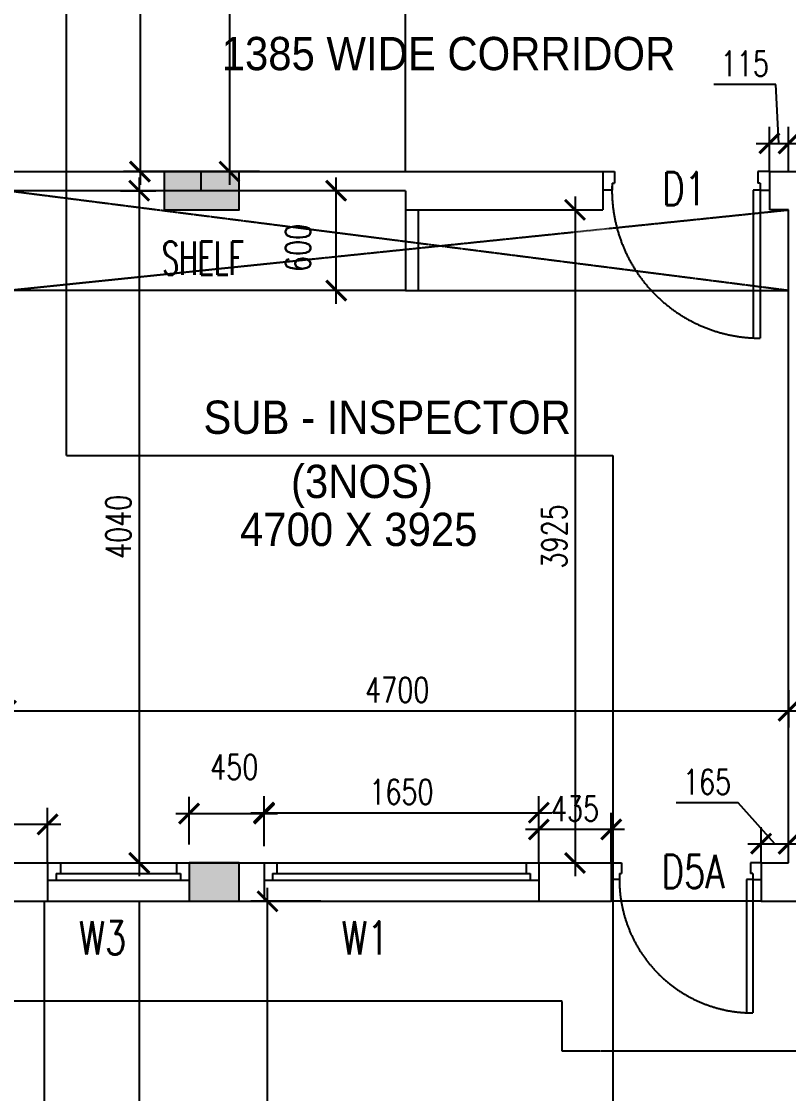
# Model space of a CAD drawing. Header units: millimetres. Extents: x 12977220 to 13113408, y -169657 to -55898.
# Drawn here: x 12999625 to 13004232, y -87301 to -80858 of the extents above; entities that cross this region are included whole.
import ezdxf

# ---------------------------------------------------------------- set-up
doc = ezdxf.new("R2010")
doc.units = ezdxf.units.MM
doc.header["$LTSCALE"] = 3
doc.header["$PDMODE"] = 66
for name, pattern in [('CENTER2', [1.125, 0.75, -0.125, 0.125, -0.125]), ('HIDDEN', [0.375, 0.25, -0.125]), ('HIDDEN2', [0.1875, 0.125, -0.0625])]:
    doc.linetypes.add(name, pattern=pattern)
for name, color, linetype in [('CENTER', 40, 'CENTER2'), ('COLUMN NEW', 112, 'Continuous'), ('DIM', 9, 'Continuous'), ('door', 151, 'Continuous'), ('hid', 6, 'HIDDEN2'), ('text', 33, 'Continuous'), ('WALL', 7, 'Continuous'), ('WIN', 5, 'Continuous')]:
    doc.layers.add(name, color=color, linetype=linetype)
doc.styles.add('m', font='MICROSS.TTF', dxfattribs={"width": 0.9, "height": 350})
doc.styles.add('RS3', font='romans.shx', dxfattribs={"width": 0.75, "height": 150})
doc.styles.add('rs4', font='romans.shx', dxfattribs={"width": 0.8, "height": 200})
doc.styles.get("Standard").update_dxf_attribs({"font": 'ARIALBD.TTF', "height": 4.5})
doc.dimstyles.new('ISO-25', dxfattribs={"dimtxt": 2.5, "dimasz": 2.5, "dimexe": 1.25, "dimexo": 0.625, "dimtad": 1, "dimtxsty": 'Standard', "dimcen": 2.5, "dimadec": 0, "dimazin": 0, "dimtfac": 1, "dimtmove": 0, "dimatfit": 3, "dimfxl": 1, "dimarcsym": 0})

# ---------------------------------------------------------------- blocks, each defined once
blk = doc.blocks.new('_ARCHTICK')
at = {"color": 0, "linetype": 'ByBlock', "const_width": 0.15}
blk.add_lwpolyline([(-0.5, -0.5), (0.5, 0.5)], dxfattribs=at)
blk = doc.blocks.new('*D63')
at = {"layer": 'Defpoints', "color": 0, "transparency": 16777216}
for p in [(13000500.9, -78345.3), (13000337.1, -81760.3), (13000500.9, -81760.3)]:
    blk.add_point(p, dxfattribs=at)
at = {"layer": 'DIM', "color": 8, "lineweight": -2, "transparency": 16777216}
for p, q in [((13000337.1, -78265.3), (13000337.1, -81840.3)), ((13000500.9, -78345.3), (13000237.1, -78345.3)), ((13000500.9, -81760.3), (13000237.1, -81760.3))]:
    blk.add_line(p, q, dxfattribs=at)
at = {"layer": 'DIM', "color": 8, "lineweight": -2, "transparency": 16777216, "xscale": 120, "yscale": 120, "zscale": 120}
for p, rotation in [((13000337.1, -78345.3), 90), ((13000337.1, -81760.3), 270)]:
    blk.add_blockref('_ARCHTICK', p, dxfattribs=dict(at, rotation=rotation))
at = {"layer": 'DIM', "color": 6, "transparency": 16777216, "insert": (13000212.1, -80052.8), "char_height": 150, "attachment_point": 5, "rotation": 90, "style": 'RS3'}
blk.add_mtext('3415', dxfattribs=at)
blk = doc.blocks.new('*D64')
at = {"layer": 'Defpoints', "color": 0, "transparency": 16777216}
for p in [(13001055.2, -79245.3), (13000874, -81760.3), (13001055.2, -81760.3)]:
    blk.add_point(p, dxfattribs=at)
at = {"layer": 'WALL', "color": 8, "lineweight": -2, "transparency": 16777216}
for p, q in [((13000874, -79165.3), (13000874, -81840.3)), ((13001055.2, -79245.3), (13000774, -79245.3)), ((13001055.2, -81760.3), (13000774, -81760.3))]:
    blk.add_line(p, q, dxfattribs=at)
at = {"layer": 'WALL', "color": 8, "lineweight": -2, "transparency": 16777216, "xscale": 120, "yscale": 120, "zscale": 120}
for p, rotation in [((13000874, -79245.3), 90), ((13000874, -81760.3), 270)]:
    blk.add_blockref('_ARCHTICK', p, dxfattribs=dict(at, rotation=rotation))
at = {"layer": 'WALL', "color": 6, "transparency": 16777216, "insert": (13000749, -80502.8), "char_height": 150, "attachment_point": 5, "rotation": 90, "style": 'RS3'}
blk.add_mtext('2515', dxfattribs=at)
blk = doc.blocks.new('*D79')
at = {"layer": 'Defpoints', "color": 0, "transparency": 16777216}
for p in [(13000220.5, -81875.3), (13000220.5, -85915.3), (13000332.5, -85915.3)]:
    blk.add_point(p, dxfattribs=at)
at = {"layer": 'WALL', "color": 8, "lineweight": -2, "transparency": 16777216}
for p, q in [((13000332.5, -81795.3), (13000332.5, -85995.3)), ((13000220.5, -81875.3), (13000432.5, -81875.3)), ((13000220.5, -85915.3), (13000432.5, -85915.3))]:
    blk.add_line(p, q, dxfattribs=at)
at = {"layer": 'WALL', "color": 8, "lineweight": -2, "transparency": 16777216, "xscale": 120, "yscale": 120, "zscale": 120}
for p, rotation in [((13000332.5, -81875.3), 90), ((13000332.5, -85915.3), 270)]:
    blk.add_blockref('_ARCHTICK', p, dxfattribs=dict(at, rotation=rotation))
at = {"layer": 'WALL', "color": 6, "transparency": 16777216, "insert": (13000207.5, -83895.3), "char_height": 150, "attachment_point": 5, "rotation": 90, "style": 'RS3'}
blk.add_mtext('4040', dxfattribs=at)
blk = doc.blocks.new('*D95')
at = {"layer": 'Defpoints', "color": 0, "transparency": 16777216}
for p in [(13001515.3, -81875.3), (13001620.1, -81875.3), (13001620.1, -82475.3)]:
    blk.add_point(p, dxfattribs=at)
at = {"layer": 'WALL', "color": 8, "lineweight": -2, "transparency": 16777216}
for p, q in [((13001515.3, -82555.3), (13001515.3, -81795.3)), ((13001620.1, -81875.3), (13001415.3, -81875.3)), ((13001620.1, -82475.3), (13001415.3, -82475.3))]:
    blk.add_line(p, q, dxfattribs=at)
at = {"layer": 'WALL', "color": 8, "lineweight": -2, "transparency": 16777216, "xscale": 120, "yscale": 120, "zscale": 120}
for p, rotation in [((13001515.3, -81875.3), 90), ((13001515.3, -82475.3), 270)]:
    blk.add_blockref('_ARCHTICK', p, dxfattribs=dict(at, rotation=rotation))
at = {"layer": 'WALL', "color": 6, "transparency": 16777216, "insert": (13001286.5, -82218.9), "char_height": 150, "attachment_point": 5, "rotation": 90, "style": 'RS3'}
blk.add_mtext('600', dxfattribs=at)
blk = doc.blocks.new('*D103')
at = {"layer": 'Defpoints', "color": 0, "transparency": 16777216}
for p in [(13004232.2, -81590.6), (13004117.2, -81760.1), (13004232.2, -81760.1)]:
    blk.add_point(p, dxfattribs=at)
at = {"layer": 'WALL', "color": 8, "lineweight": -2, "transparency": 16777216}
for p, q in [((13004156.4, -81236.1), (13003783.2, -81236.1)), ((13004174.7, -81590.6), (13004156.4, -81236.1)), ((13004117.2, -81760.1), (13004117.2, -81490.6)), ((13004232.2, -81760.1), (13004232.2, -81490.6)), ((13004037.2, -81590.6), (13004312.2, -81590.6))]:
    blk.add_line(p, q, dxfattribs=at)
at = {"layer": 'WALL', "color": 8, "lineweight": -2, "transparency": 16777216, "xscale": 120, "yscale": 120, "zscale": 120, "rotation": 180}
blk.add_blockref('_ARCHTICK', (13004117.2, -81590.6), dxfattribs=at)
at = {"layer": 'WALL', "color": 8, "lineweight": -2, "transparency": 16777216, "xscale": 120, "yscale": 120, "zscale": 120}
blk.add_blockref('_ARCHTICK', (13004232.2, -81590.6), dxfattribs=at)
at = {"layer": 'WALL', "color": 6, "transparency": 16777216, "insert": (13003969.8, -81111.1), "char_height": 150, "attachment_point": 5, "style": 'RS3'}
blk.add_mtext('115', dxfattribs=at)
blk = doc.blocks.new('*D104')
at = {"layer": 'Defpoints', "color": 0, "transparency": 16777216}
for p in [(12999532.2, -84876.6), (13004232.2, -84876.6), (13004232.2, -85000.3)]:
    blk.add_point(p, dxfattribs=at)
at = {"layer": 'WALL', "color": 8, "lineweight": -2, "transparency": 16777216}
for p, q in [((12999532.2, -84876.6), (12999532.2, -85100.3)), ((13004232.2, -84876.6), (13004232.2, -85100.3)), ((12999452.2, -85000.3), (13004312.2, -85000.3))]:
    blk.add_line(p, q, dxfattribs=at)
at = {"layer": 'WALL', "color": 8, "lineweight": -2, "transparency": 16777216, "xscale": 120, "yscale": 120, "zscale": 120, "rotation": 180}
blk.add_blockref('_ARCHTICK', (12999532.2, -85000.3), dxfattribs=at)
at = {"layer": 'WALL', "color": 8, "lineweight": -2, "transparency": 16777216, "xscale": 120, "yscale": 120, "zscale": 120}
blk.add_blockref('_ARCHTICK', (13004232.2, -85000.3), dxfattribs=at)
at = {"layer": 'WALL', "color": 6, "transparency": 16777216, "insert": (13001882.2, -84875.3), "char_height": 150, "attachment_point": 5, "style": 'RS3'}
blk.add_mtext('4700', dxfattribs=at)
blk = doc.blocks.new('*D105')
at = {"layer": 'Defpoints', "color": 0, "transparency": 16777216}
for p in [(12999782.2, -85682.9), (12999002.2, -85915.3), (12999782.2, -85915.3)]:
    blk.add_point(p, dxfattribs=at)
at = {"layer": 'WALL', "color": 8, "lineweight": -2, "transparency": 16777216}
for p, q in [((12999002.2, -85915.3), (12999002.2, -85582.9)), ((12999782.2, -85915.3), (12999782.2, -85582.9)), ((12998922.2, -85682.9), (12999862.2, -85682.9))]:
    blk.add_line(p, q, dxfattribs=at)
at = {"layer": 'WALL', "color": 8, "lineweight": -2, "transparency": 16777216, "xscale": 120, "yscale": 120, "zscale": 120}
for p, rotation in [((12999002.2, -85682.9), 180.0000872065869), ((12999782.2, -85682.9), 8.720658684861231e-05)]:
    blk.add_blockref('_ARCHTICK', p, dxfattribs=dict(at, rotation=rotation))
at = {"layer": 'WALL', "color": 6, "transparency": 16777216, "insert": (12999392.2, -85557.9), "char_height": 150, "attachment_point": 5, "rotation": 0.00009, "style": 'RS3'}
blk.add_mtext('780', dxfattribs=at)
blk = doc.blocks.new('*D106')
at = {"layer": 'Defpoints', "color": 0, "transparency": 16777216}
for p in [(13001082.2, -85618.6), (13000632.2, -85804.6), (13001082.2, -85804.6)]:
    blk.add_point(p, dxfattribs=at)
at = {"layer": 'WALL', "color": 8, "lineweight": -2, "transparency": 16777216}
for p, q in [((13000632.2, -85804.6), (13000632.2, -85518.6)), ((13001082.2, -85804.6), (13001082.2, -85518.6)), ((13000552.2, -85618.6), (13001162.2, -85618.6))]:
    blk.add_line(p, q, dxfattribs=at)
at = {"layer": 'WALL', "color": 8, "lineweight": -2, "transparency": 16777216, "xscale": 120, "yscale": 120, "zscale": 120}
for p, rotation in [((13000632.2, -85618.6), 179.9998769916342), ((13001082.2, -85618.6), 359.9998769916342)]:
    blk.add_blockref('_ARCHTICK', p, dxfattribs=dict(at, rotation=rotation))
at = {"layer": 'WALL', "color": 6, "transparency": 16777216, "insert": (13000903.1, -85338.4), "char_height": 150, "attachment_point": 5, "rotation": 359.99988, "style": 'RS3'}
blk.add_mtext('450', dxfattribs=at)
blk = doc.blocks.new('*D107')
at = {"layer": 'Defpoints', "color": 0, "transparency": 16777216}
for p in [(13002732.2, -85713.8), (13002732.2, -85915.3), (13003167.2, -85915.3)]:
    blk.add_point(p, dxfattribs=at)
at = {"layer": 'WALL', "color": 8, "lineweight": -2, "transparency": 16777216}
for p, q in [((13002732.2, -85915.3), (13002732.2, -85613.8)), ((13003167.2, -85915.3), (13003167.2, -85613.8)), ((13003247.2, -85713.8), (13002652.2, -85713.8))]:
    blk.add_line(p, q, dxfattribs=at)
at = {"layer": 'WALL', "color": 8, "lineweight": -2, "transparency": 16777216, "xscale": 120, "yscale": 120, "zscale": 120}
for p, rotation in [((13002732.2, -85713.8), 180.000000000368), ((13003167.2, -85713.8), 3.680256099869439e-10)]:
    blk.add_blockref('_ARCHTICK', p, dxfattribs=dict(at, rotation=rotation))
at = {"layer": 'WALL', "color": 6, "transparency": 16777216, "insert": (13002949.7, -85588.8), "char_height": 150, "attachment_point": 5, "style": 'RS3'}
blk.add_mtext('435', dxfattribs=at)
blk = doc.blocks.new('*D108')
at = {"layer": 'Defpoints', "color": 0, "transparency": 16777216}
for p in [(13004232.2, -85799.4), (13004067.2, -85915.3), (13004232.2, -85915.3)]:
    blk.add_point(p, dxfattribs=at)
at = {"layer": 'WALL', "color": 8, "lineweight": -2, "transparency": 16777216}
for p, q in [((13003929.5, -85552.8), (13003556.3, -85552.8)), ((13004149.7, -85799.4), (13003929.5, -85552.8)), ((13004067.2, -85915.3), (13004067.2, -85699.4)), ((13004232.2, -85915.3), (13004232.2, -85699.4)), ((13003987.2, -85799.4), (13004312.2, -85799.4))]:
    blk.add_line(p, q, dxfattribs=at)
at = {"layer": 'WALL', "color": 8, "lineweight": -2, "transparency": 16777216, "xscale": 120, "yscale": 120, "zscale": 120, "rotation": 180}
blk.add_blockref('_ARCHTICK', (13004067.2, -85799.4), dxfattribs=at)
at = {"layer": 'WALL', "color": 8, "lineweight": -2, "transparency": 16777216, "xscale": 120, "yscale": 120, "zscale": 120}
blk.add_blockref('_ARCHTICK', (13004232.2, -85799.4), dxfattribs=at)
at = {"layer": 'WALL', "color": 6, "transparency": 16777216, "insert": (13003742.9, -85427.8), "char_height": 150, "attachment_point": 5, "style": 'RS3'}
blk.add_mtext('165', dxfattribs=at)
blk = doc.blocks.new('D4')
at = {"layer": 'WIN'}
for p, q in [((2, 4), (2, 36.04)), ((3.5, 4), (3.5, 36)), ((2, 4), (0, 4)), ((2, 2.5), (2, 4)), ((2, 4), (3.5, 4)), ((2, 2.5), (2.5, 2.5)), ((2.5, 0), (2.5, 2.5)), ((34, 2.5), (33.5, 2.5)), ((33.5, 0), (33.5, 2.5)), ((34, 4), (36, 4)), ((34, 2.5), (34, 4)), ((0, 0), (2.5, 0)), ((36, 0), (33.5, 0))]:
    blk.add_line(p, q, dxfattribs=at)
at = {"layer": 'WIN', "linetype": 'HIDDEN', "ltscale": 400}
blk.add_arc((2, 4), 32.04, 357.3162, 90, dxfattribs=at)
blk = doc.blocks.new('*D153')
at = {"layer": 'Defpoints', "color": 0, "transparency": 16777216}
for p in [(13002732.2, -85612.9), (13001082.2, -85814.4), (13002732.2, -85814.4)]:
    blk.add_point(p, dxfattribs=at)
at = {"layer": 'WALL', "color": 8, "lineweight": -2, "transparency": 16777216}
for p, q in [((13001082.2, -85814.4), (13001082.2, -85512.9)), ((13002732.2, -85814.4), (13002732.2, -85512.9)), ((13001002.2, -85612.9), (13002812.2, -85612.9))]:
    blk.add_line(p, q, dxfattribs=at)
at = {"layer": 'WALL', "color": 8, "lineweight": -2, "transparency": 16777216, "xscale": 120, "yscale": 120, "zscale": 120, "rotation": 180}
blk.add_blockref('_ARCHTICK', (13001082.2, -85612.9), dxfattribs=at)
at = {"layer": 'WALL', "color": 8, "lineweight": -2, "transparency": 16777216, "xscale": 120, "yscale": 120, "zscale": 120}
blk.add_blockref('_ARCHTICK', (13002732.2, -85612.9), dxfattribs=at)
at = {"layer": 'WALL', "color": 6, "transparency": 16777216, "insert": (13001907.2, -85487.9), "char_height": 150, "attachment_point": 5, "style": 'RS3'}
blk.add_mtext('1650', dxfattribs=at)
blk = doc.blocks.new('*D233')
at = {"layer": 'Defpoints', "color": 0, "transparency": 16777216}
for p in [(13002794, -81990.3), (13002794, -85915.3), (13002949.7, -85915.3)]:
    blk.add_point(p, dxfattribs=at)
at = {"layer": 'WALL', "color": 8, "lineweight": -2, "transparency": 16777216}
for p, q in [((13002949.7, -81910.3), (13002949.7, -85995.3)), ((13002794, -81990.3), (13003049.7, -81990.3)), ((13002794, -85915.3), (13003049.7, -85915.3))]:
    blk.add_line(p, q, dxfattribs=at)
at = {"layer": 'WALL', "color": 8, "lineweight": -2, "transparency": 16777216, "xscale": 120, "yscale": 120, "zscale": 120}
for p, rotation in [((13002949.7, -81990.3), 90), ((13002949.7, -85915.3), 270)]:
    blk.add_blockref('_ARCHTICK', p, dxfattribs=dict(at, rotation=rotation))
at = {"layer": 'WALL', "color": 6, "transparency": 16777216, "insert": (13002824.7, -83952.8), "char_height": 150, "attachment_point": 5, "rotation": 90, "style": 'RS3'}
blk.add_mtext('3925', dxfattribs=at)
blk = doc.blocks.new('*D245')
at = {"layer": 'Defpoints', "color": 0, "transparency": 16777216}
for p in [(13001102.4, -86145.3), (13001422.5, -86145.3), (13001422.5, -92695.3)]:
    blk.add_point(p, dxfattribs=at)
at = {"layer": 'DIM', "color": 8, "lineweight": -2, "transparency": 16777216}
for p, q in [((13001102.4, -92775.3), (13001102.4, -86065.3)), ((13001422.5, -86145.3), (13001002.4, -86145.3)), ((13001422.5, -92695.3), (13001002.4, -92695.3))]:
    blk.add_line(p, q, dxfattribs=at)
at = {"layer": 'DIM', "color": 8, "lineweight": -2, "transparency": 16777216, "xscale": 120, "yscale": 120, "zscale": 120}
for p, rotation in [((13001102.4, -86145.3), 90), ((13001102.4, -92695.3), 270)]:
    blk.add_blockref('_ARCHTICK', p, dxfattribs=dict(at, rotation=rotation))
at = {"layer": 'DIM', "color": 6, "transparency": 16777216, "insert": (13000977.4, -89420.3), "char_height": 150, "attachment_point": 5, "rotation": 90, "style": 'RS3'}
blk.add_mtext('6550', dxfattribs=at)
blk = doc.blocks.new('C1 NEW')
at = {"layer": 'COLUMN NEW', "ltscale": 0.15}
for points in [[(115, 150), (-115, 150), (0, 0)], [(0, 0), (-115, 150), (-115, -150)], [(115, 150), (0, 0), (115, -150)], [(0, 0), (-115, -150), (115, -150)]]:
    blk.add_hatch(color=6, dxfattribs=at).paths.add_polyline_path(points)
at = {"layer": 'COLUMN NEW', "color": 6, "ltscale": 0.15}
blk.add_lwpolyline([(-115, -150), (115, -150), (115, 150), (-115, 150)], close=True, dxfattribs=at)
blk = doc.blocks.new('C3')
at = {"layer": 'COLUMN NEW', "ltscale": 0.15}
blk.add_hatch(color=6, dxfattribs=at).paths.add_polyline_path([(115, 225), (-115, 225), (-115, -225), (115, -225)])
at = {"layer": 'COLUMN NEW', "color": 6, "ltscale": 0.15}
blk.add_lwpolyline([(-115, -225), (115, -225), (115, 225), (-115, 225)], close=True, dxfattribs=at)

msp = doc.modelspace()

# ---------------------------------------------------------------- linework, layer by layer
at = {"layer": 'CENTER', "color": 2}
for p, q in [((12999895.2, -83466.3), (12999895.2, -71990.3)), ((12999895.2, -83466.3), (13003176.5, -83466.3)), ((13003176.5, -83466.3), (13003176.5, -93214.2))]:
    msp.add_line(p, q, dxfattribs=at)
at = {"layer": 'door'}
for p, q in [((12999532.2, -81760.3), (13003117.2, -81760.3)), ((13003117.2, -81760.3), (13003117.2, -81990.3)), ((13004117.2, -81760.3), (13004347.2, -81760.3)), ((13004117.2, -81760.3), (13004117.2, -81990.3)), ((13004117.2, -81760.3), (13004117.2, -81990.3)), ((13000702.2, -81762.2), (13000702.2, -81877.2)), ((13000932.2, -81762.2), (13000702.2, -81762.2)), ((13001932.2, -81875.3), (12999532.2, -81875.3)), ((13001932.2, -81875.3), (13001932.2, -81990.3)), ((13001932.2, -81990.3), (13003117.2, -81990.3)), ((13001932.2, -81990.3), (13001932.2, -82475.3)), ((13002007.2, -81990.3), (13002007.2, -82475.3)), ((13004232.2, -81990.3), (13004117.2, -81990.3)), ((13004232.2, -85915.3), (13004232.2, -81990.3)), ((13001932.2, -82475.3), (13002007.2, -82475.3)), ((12999302.2, -85915.3), (12999782.2, -85915.3)), ((12999782.2, -85915.3), (12999782.2, -86145.3)), ((12999782.2, -85915.3), (12999782.2, -86145.3)), ((12999782.2, -85915.3), (12999782.2, -86145.3)), ((13000632.2, -85915.3), (13001082.2, -85915.3)), ((13000632.2, -85915.3), (13000632.2, -86145.3)), ((13000632.2, -85915.3), (13000632.2, -86145.3)), ((13000632.2, -85915.3), (13000632.2, -86145.3)), ((13001082.2, -85915.3), (13001082.2, -86145.3)), ((13001082.2, -85915.3), (13001082.2, -86145.3)), ((13001082.2, -85915.3), (13001082.2, -86145.3)), ((13002732.2, -85915.3), (13003167.2, -85915.3)), ((13002732.2, -85915.3), (13002732.2, -86145.3)), ((13002732.2, -85915.3), (13002732.2, -86145.3)), ((13002732.2, -85915.3), (13002732.2, -86145.3)), ((13003167.2, -85915.3), (13003167.2, -86145.3)), ((13004067.2, -85915.3), (13004232.2, -85915.3)), ((13004067.2, -85915.3), (13004067.2, -86145.3)), ((12999302.2, -86145.3), (12999782.2, -86145.3)), ((13000632.2, -86145.3), (13001082.2, -86145.3)), ((13002732.2, -86145.3), (13003167.2, -86145.3)), ((13004067.2, -86145.3), (13004232.2, -86145.3)), ((13004232.2, -86145.3), (13004567.2, -86145.3))]:
    msp.add_line(p, q, dxfattribs=at)
at = {"layer": 'hid', "color": 5}
for p, q in [((13001932.2, -81760.3), (13001932.2, -80145.3)), ((13002007.2, -82475.3), (13004232.2, -82475.3)), ((13000332.2, -86145.3), (13000332.2, -91895.3)), ((13002872.2, -86745.3), (12997272.2, -86745.3)), ((13002872.2, -87045.3), (13002872.2, -86745.3)), ((13003102.2, -87045.3), (13002872.2, -87045.3)), ((13004462.2, -87045.3), (13003102.2, -87045.3))]:
    msp.add_line(p, q, dxfattribs=at)
at = {"layer": 'hid', "color": 8, "linetype": 'CENTER2', "ltscale": 0.25}
for p, q in [((13004232.2, -82475.3), (12999532.2, -81875.3)), ((12999532.2, -82475.3), (13004232.2, -81990.3))]:
    msp.add_line(p, q, dxfattribs=at)
at = {"layer": 'WALL', "color": 5, "ltscale": 0.15}
for p, q in [((13001932.2, -82475.3), (12999532.2, -82475.3)), ((12999762.2, -86141.1), (12999762.2, -92465.3))]:
    msp.add_line(p, q, dxfattribs=at)
at = {"layer": 'WIN'}
for p, q in [((12999782.2, -85915.3), (13000632.2, -85915.3)), ((12999858.9, -85915.3), (12999858.9, -85979.2)), ((13000555.5, -85915.3), (13000555.5, -85979.2)), ((13001082.2, -85915.3), (13002732.2, -85915.3)), ((13001158.9, -85915.3), (13001158.9, -85979.2)), ((13002655.5, -85915.3), (13002655.5, -85979.2)), ((12999833.3, -85979.2), (12999833.3, -86017.5)), ((13000581.1, -85979.2), (13000581.1, -86017.5)), ((13001133.3, -85979.2), (13001133.3, -86017.5)), ((13002681.1, -85979.2), (13002681.1, -86017.5)), ((12999782.2, -86145.3), (13000632.2, -86145.3)), ((13001082.2, -86145.3), (13002732.2, -86145.3))]:
    msp.add_line(p, q, dxfattribs=at)
at = {"layer": 'WIN', "linetype": 'Continuous'}
for p, q in [((12999833.3, -85979.2), (13000581.1, -85979.2)), ((13001133.3, -85979.2), (13002681.1, -85979.2)), ((12999782.2, -86017.5), (13000632.2, -86017.5)), ((13001082.2, -86017.5), (13002732.2, -86017.5)), ((13004067.2, -86145.3), (13003167.2, -86145.3))]:
    msp.add_line(p, q, dxfattribs=at)

# ---------------------------------------------------------------- block references
at = {"layer": 'COLUMN NEW', "color": 252, "rotation": 270}
msp.add_blockref('C3', (13000707.2, -81875.3), dxfattribs=at)
at = {"layer": 'COLUMN NEW', "rotation": 270}
msp.add_blockref('C1 NEW', (13000782.2, -86030.3), dxfattribs=at)
at = {"layer": 'door', "rotation": 180}
for p, xscale, yscale, zscale in [((13004117.2, -81760.1), 27.77777777798474, 27.77777778031304, 27.7777777795789), ((13004067.2, -85915.3), 25, 25.00000000232831, 25.00000000161147)]:
    msp.add_blockref('D4', p, dxfattribs=dict(at, xscale=xscale, yscale=yscale, zscale=zscale))

# ---------------------------------------------------------------- texts
at = {"layer": 'text'}
for s, style, width, p in [('1385 WIDE CORRIDOR', 'm', 0.9, (13000827.8, -81150.9)), ('D1', 'RS3', 0.75, (13003473.1, -81963)), ('SHELF', 'rs4', 0.6, (13000468.7, -82381)), ('SUB - INSPECTOR', 'm', 0.9, (13000718, -83336.4)), ('(3NOS)', 'm', 0.9, (13001244, -83722.1)), ('4700 X 3925', 'm', 0.9, (13000937.7, -84010.4)), ('D5A ', 'RS3', 0.75, (13003469.6, -86066.5)), (' W3', 'RS3', 0.75, (12999868.9, -86464.9)), (' W1', 'RS3', 0.75, (13001445.6, -86464.9))]:
    msp.add_text(s, height=200, dxfattribs=dict(at, style=style, width=width)).set_placement(p)

# ---------------------------------------------------------------- dimensions: what is measured, and where the dimension line sits
at = {"layer": 'DIM', "color": 8}
dim = msp.add_linear_dim(base=(13000337.1, -81760.3), p1=(13000500.9, -78345.3), p2=(13000500.9, -81760.3), angle=270, dimstyle='ISO-25', override={"dimscale": 80, "dimasz": 1.5, "dimexo": 0, "dimdec": 0, "dimtxsty": 'RS3', "dimblk1": 'ARCHTICK', "dimblk2": 'ARCHTICK', "dimsah": 1, "dimdle": 1, "dimclrd": 8, "dimclre": 8, "dimclrt": 6, "dimtdec": 0, "dimtmove": 2}, dxfattribs=at)
dim.commit()
dim.dimension.update_dxf_attribs({"geometry": '*D63', "text_midpoint": (13000212.1, -80052.8)})
dim = msp.add_aligned_dim(p1=(13001422.5, -92695.3), p2=(13001422.5, -86145.3), distance=320.1, dimstyle='ISO-25', override={"dimscale": 80, "dimasz": 1.5, "dimexo": 0, "dimdec": 0, "dimtxsty": 'RS3', "dimblk1": 'ARCHTICK', "dimblk2": 'ARCHTICK', "dimsah": 1, "dimdle": 1, "dimclrd": 8, "dimclre": 8, "dimclrt": 6, "dimtdec": 0, "dimtmove": 1}, dxfattribs=at)
dim.commit()
dim.dimension.update_dxf_attribs({"geometry": '*D245', "text_midpoint": (13000977.4, -89420.3)})
at = {"layer": 'WALL'}
dim = msp.add_linear_dim(base=(13000874, -81760.3), p1=(13001055.2, -79245.3), p2=(13001055.2, -81760.3), angle=270, dimstyle='ISO-25', override={"dimscale": 80, "dimasz": 1.5, "dimexo": 0, "dimdec": 0, "dimtxsty": 'RS3', "dimblk1": 'ARCHTICK', "dimblk2": 'ARCHTICK', "dimsah": 1, "dimdle": 1, "dimclrd": 8, "dimclre": 8, "dimclrt": 6, "dimtdec": 0, "dimtmove": 1}, dxfattribs=at)
dim.commit()
dim.dimension.update_dxf_attribs({"geometry": '*D64', "text_midpoint": (13000749, -80502.8)})
dim = msp.add_linear_dim(base=(13004232.2, -81590.6), p1=(13004117.2, -81760.1), p2=(13004232.2, -81760.1), dimstyle='ISO-25', override={"dimscale": 80, "dimasz": 1.5, "dimexo": 0, "dimdec": 0, "dimtxsty": 'RS3', "dimblk1": 'ARCHTICK', "dimblk2": 'ARCHTICK', "dimsah": 1, "dimdle": 1, "dimclrd": 8, "dimclre": 8, "dimclrt": 6, "dimtdec": 0, "dimtmove": 1}, dxfattribs=at)
dim.commit()
dim.dimension.update_dxf_attribs({"geometry": '*D103', "text_midpoint": (13004106.4, -81236.1), "dimtype": 160})
for p1, p2, distance, override, picture, middle in [((13000220.5, -81875.3), (13000220.5, -85915.3), 112, {"dimscale": 80, "dimasz": 1.5, "dimexo": 0, "dimdec": 0, "dimtxsty": 'RS3', "dimblk1": 'ARCHTICK', "dimblk2": 'ARCHTICK', "dimsah": 1, "dimdle": 1, "dimclrd": 8, "dimclre": 8, "dimclrt": 6, "dimtdec": 0, "dimtmove": 1}, '*D79', (13000207.5, -83895.3)), ((13002794, -81990.3), (13002794, -85915.3), 155.7, {"dimscale": 80, "dimasz": 1.5, "dimexo": 0, "dimdec": 0, "dimtxsty": 'RS3', "dimblk1": 'ARCHTICK', "dimblk2": 'ARCHTICK', "dimsah": 1, "dimdle": 1, "dimclrd": 8, "dimclre": 8, "dimclrt": 6, "dimtdec": 0, "dimtmove": 1}, '*D233', (13002824.7, -83952.8)), ((12999532.2, -84876.6), (13004232.2, -84876.6), -123.7, {"dimscale": 80, "dimasz": 1.5, "dimexo": 0, "dimdec": 0, "dimtxsty": 'RS3', "dimblk1": 'ARCHTICK', "dimblk2": 'ARCHTICK', "dimsah": 1, "dimdle": 1, "dimclrd": 8, "dimclre": 8, "dimclrt": 6, "dimtdec": 0, "dimtmove": 1}, '*D104', (13001882.2, -84875.3)), ((13001082.2, -85814.4), (13002732.2, -85814.4), 201.5, {"dimscale": 80, "dimasz": 1.5, "dimexo": 0, "dimdec": 0, "dimtxsty": 'RS3', "dimblk1": 'ARCHTICK', "dimblk2": 'ARCHTICK', "dimsah": 1, "dimdle": 1, "dimclrd": 8, "dimclre": 8, "dimclrt": 6, "dimtdec": 0, "dimtmove": 2}, '*D153', (13001907.2, -85487.9)), ((12999002.2, -85915.3), (12999782.2, -85915.3), 232.4, {"dimscale": 80, "dimasz": 1.5, "dimexo": 0, "dimdec": 0, "dimtxsty": 'RS3', "dimblk1": 'ARCHTICK', "dimblk2": 'ARCHTICK', "dimsah": 1, "dimdle": 1, "dimclrd": 8, "dimclre": 8, "dimclrt": 6, "dimtdec": 0, "dimtmove": 1}, '*D105', (12999392.2, -85557.9)), ((13003167.2, -85915.3), (13002732.2, -85915.3), -201.5, {"dimscale": 80, "dimasz": 1.5, "dimexo": 0, "dimdec": 0, "dimtxsty": 'RS3', "dimblk1": 'ARCHTICK', "dimblk2": 'ARCHTICK', "dimsah": 1, "dimdle": 1, "dimclrd": 8, "dimclre": 8, "dimclrt": 6, "dimtdec": 0, "dimtmove": 1}, '*D107', (13002949.7, -85588.8))]:
    dim = msp.add_aligned_dim(p1=p1, p2=p2, distance=distance, dimstyle='ISO-25', override=override, dxfattribs=at)
    dim.commit()
    dim.dimension.update_dxf_attribs({"geometry": picture, "text_midpoint": middle})
for base, p1, p2, angle, override, picture, middle in [((13001515.3, -81875.3), (13001620.1, -82475.3), (13001620.1, -81875.3), 90, {"dimscale": 80, "dimasz": 1.5, "dimexo": 0, "dimdec": 0, "dimtxsty": 'RS3', "dimblk1": 'ARCHTICK', "dimblk2": 'ARCHTICK', "dimsah": 1, "dimdle": 1, "dimclrd": 8, "dimclre": 8, "dimclrt": 6, "dimtdec": 0, "dimtmove": 2}, '*D95', (13001286.5, -82218.9)), ((13001082.2, -85618.6), (13000632.2, -85804.6), (13001082.2, -85804.6), 359.99988, {"dimscale": 80, "dimasz": 1.5, "dimexo": 0, "dimdec": 0, "dimtxsty": 'RS3', "dimblk1": 'ARCHTICK', "dimblk2": 'ARCHTICK', "dimsah": 1, "dimdle": 1, "dimclrd": 8, "dimclre": 8, "dimclrt": 6, "dimtdec": 0, "dimtmove": 2}, '*D106', (13000903.1, -85338.4)), ((13004232.2, -85799.4), (13004067.2, -85915.3), (13004232.2, -85915.3), 0, {"dimscale": 80, "dimasz": 1.5, "dimexo": 0, "dimdec": 0, "dimtxsty": 'RS3', "dimblk1": 'ARCHTICK', "dimblk2": 'ARCHTICK', "dimsah": 1, "dimdle": 1, "dimclrd": 8, "dimclre": 8, "dimclrt": 6, "dimtdec": 0, "dimtmove": 1}, '*D108', (13003879.5, -85552.8))]:
    dim = msp.add_linear_dim(base=base, p1=p1, p2=p2, angle=angle, dimstyle='ISO-25', override=override, dxfattribs=at)
    dim.commit()
    dim.dimension.update_dxf_attribs({"geometry": picture, "text_midpoint": middle, "dimtype": 161})

doc.saveas('drawing.dxf')
